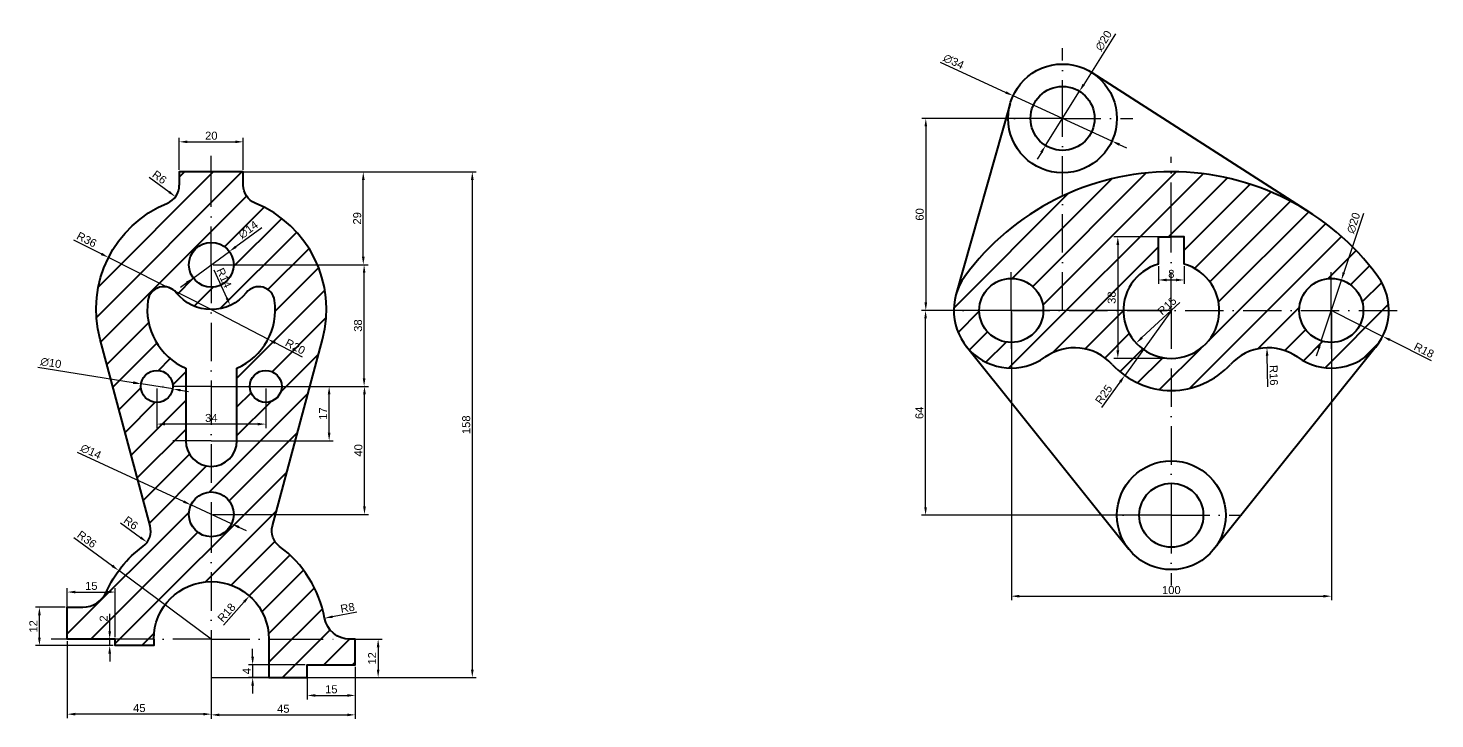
# Model space of a CAD drawing. Header units: millimetres. Extents: x 1243 to 2270, y 175 to 674.
# Drawn here: x 1242.9 to 1682.5, y 455.1 to 670.9 of the extents above; entities that cross this region are included whole.
import ezdxf

# ---------------------------------------------------------------- set-up
doc = ezdxf.new("R2010")
doc.units = ezdxf.units.MM
doc.linetypes.add('ACAD_ISO10W100', pattern=[18, 12, -3, 0, -3])
for name, color, linetype, lineweight in [('BASE', 7, 'Continuous', 40), ('CENTER', 50, 'ACAD_ISO10W100', 25), ('DIM', 70, 'Continuous', 20)]:
    doc.layers.add(name, color=color, linetype=linetype, lineweight=lineweight)
doc.styles.get("Standard").update_dxf_attribs({"font": 'arial.ttf'})
doc.dimstyles.new('ISO-25', dxfattribs={"dimtxt": 2.5, "dimasz": 2.5, "dimexe": 1.25, "dimexo": 0.625, "dimtad": 1, "dimtxsty": 'Standard', "dimcen": 2.5, "dimadec": 0, "dimazin": 0, "dimtfac": 1, "dimtmove": 0, "dimatfit": 3, "dimfxl": 1, "dimarcsym": 0})

# ---------------------------------------------------------------- blocks, each defined once
blk = doc.blocks.new('*D65')
at = {"layer": 'Defpoints', "color": 0, "transparency": 16777216}
for p in [(1600.16, 582.68), (1585.61, 562.35)]:
    blk.add_point(p, dxfattribs=at)
at = {"layer": 'DIM', "color": 0, "lineweight": -2, "transparency": 16777216}
for p, q in [((1600.16, 582.68), (1585.61, 562.35)), ((1578.49, 552.39), (1584.16, 560.31))]:
    blk.add_line(p, q, dxfattribs=at)
at = {"layer": 'DIM', "color": 0, "transparency": 16777216}
blk.add_solid([(1583.82, 560.56), (1584.5, 560.07), (1585.61, 562.35)], dxfattribs=at)
at = {"layer": 'DIM', "color": 0, "transparency": 16777216, "insert": (1579.05, 556.44), "char_height": 2.5, "attachment_point": 5, "rotation": 54.4295}
blk.add_mtext('R25', dxfattribs=at)
blk = doc.blocks.new('*D66')
at = {"layer": 'Defpoints', "color": 0, "transparency": 16777216}
for p in [(1600.16, 582.68), (1589.16, 572.48)]:
    blk.add_point(p, dxfattribs=at)
at = {"layer": 'DIM', "color": 0, "lineweight": -2, "transparency": 16777216}
blk.add_line((1602.81, 585.14), (1590.99, 574.18), dxfattribs=at)
at = {"layer": 'DIM', "color": 0, "transparency": 16777216}
blk.add_solid([(1590.71, 574.48), (1591.28, 573.87), (1589.16, 572.48)], dxfattribs=at)
at = {"layer": 'DIM', "color": 0, "transparency": 16777216, "insert": (1598.86, 584.08), "char_height": 2.5, "attachment_point": 5, "rotation": 42.8571}
blk.add_mtext('R15', dxfattribs=at)
blk = doc.blocks.new('*D67')
at = {"layer": 'Defpoints', "color": 0, "transparency": 16777216}
for p in [(1600.16, 605.68), (1583.44, 567.68), (1600.16, 567.68)]:
    blk.add_point(p, dxfattribs=at)
at = {"layer": 'DIM', "color": 0, "lineweight": -2, "transparency": 16777216}
for p, q in [((1599.53, 605.68), (1582.19, 605.68)), ((1583.44, 603.18), (1583.44, 570.18)), ((1599.53, 567.68), (1582.19, 567.68))]:
    blk.add_line(p, q, dxfattribs=at)
at = {"layer": 'DIM', "color": 0, "transparency": 16777216}
for points in [[(1583.02, 603.18), (1583.86, 603.18), (1583.44, 605.68)], [(1583.02, 570.18), (1583.86, 570.18), (1583.44, 567.68)]]:
    blk.add_solid(points, dxfattribs=at)
at = {"layer": 'DIM', "color": 0, "transparency": 16777216, "insert": (1581.54, 586.68), "char_height": 2.5, "attachment_point": 5, "rotation": 90}
blk.add_mtext('38', dxfattribs=at)
blk = doc.blocks.new('*D68')
at = {"layer": 'Defpoints', "color": 0, "transparency": 16777216}
for p in [(1596.16, 597.14), (1604.16, 597.14), (1604.16, 592.2)]:
    blk.add_point(p, dxfattribs=at)
at = {"layer": 'DIM', "color": 0, "lineweight": -2, "transparency": 16777216}
for p, q in [((1596.16, 596.51), (1596.16, 590.95)), ((1604.16, 596.51), (1604.16, 590.95)), ((1598.66, 592.2), (1601.66, 592.2))]:
    blk.add_line(p, q, dxfattribs=at)
at = {"layer": 'DIM', "color": 0, "transparency": 16777216}
for points in [[(1598.66, 592.62), (1598.66, 591.78), (1596.16, 592.2)], [(1601.66, 592.62), (1601.66, 591.78), (1604.16, 592.2)]]:
    blk.add_solid(points, dxfattribs=at)
at = {"layer": 'DIM', "color": 0, "transparency": 16777216, "insert": (1600.16, 594.1), "char_height": 2.5, "attachment_point": 5}
blk.add_mtext('8', dxfattribs=at)
blk = doc.blocks.new('*D69')
at = {"layer": 'Defpoints', "color": 0, "transparency": 16777216}
for p in [(1653.29, 592.18), (1647.02, 573.19)]:
    blk.add_point(p, dxfattribs=at)
at = {"layer": 'DIM', "color": 0, "lineweight": -2, "transparency": 16777216}
for p, q in [((1660.16, 612.99), (1654.08, 594.55)), ((1647.02, 573.19), (1653.29, 592.18)), ((1646.24, 570.81), (1645.45, 568.44))]:
    blk.add_line(p, q, dxfattribs=at)
at = {"layer": 'DIM', "color": 0, "transparency": 16777216}
for points in [[(1653.68, 594.68), (1654.47, 594.42), (1653.29, 592.18)], [(1645.84, 570.94), (1646.63, 570.68), (1647.02, 573.19)]]:
    blk.add_solid(points, dxfattribs=at)
at = {"layer": 'DIM', "color": 0, "transparency": 16777216, "insert": (1657.11, 610.02), "char_height": 2.5, "attachment_point": 5, "rotation": 71.7287}
blk.add_mtext('∅20', dxfattribs=at)
blk = doc.blocks.new('*D70')
at = {"layer": 'Defpoints', "color": 0, "transparency": 16777216}
for p in [(1650.16, 582.68), (1666.23, 574.58)]:
    blk.add_point(p, dxfattribs=at)
at = {"layer": 'DIM', "color": 0, "lineweight": -2, "transparency": 16777216}
for p, q in [((1650.16, 582.68), (1666.23, 574.58)), ((1681.49, 566.9), (1668.46, 573.46))]:
    blk.add_line(p, q, dxfattribs=at)
at = {"layer": 'DIM', "color": 0, "transparency": 16777216}
blk.add_solid([(1668.65, 573.83), (1668.28, 573.09), (1666.23, 574.58)], dxfattribs=at)
at = {"layer": 'DIM', "color": 0, "transparency": 16777216, "insert": (1679.12, 570.22), "char_height": 2.5, "attachment_point": 5, "rotation": 333.2604}
blk.add_mtext('R18', dxfattribs=at)
blk = doc.blocks.new('*D71')
at = {"layer": 'Defpoints', "color": 0, "transparency": 16777216}
for p in [(1630.04, 571), (1630.41, 555.01)]:
    blk.add_point(p, dxfattribs=at)
at = {"layer": 'DIM', "color": 0, "lineweight": -2, "transparency": 16777216}
blk.add_line((1630.32, 558.78), (1630.1, 568.5), dxfattribs=at)
at = {"layer": 'DIM', "color": 0, "transparency": 16777216}
blk.add_solid([(1630.52, 568.51), (1629.68, 568.49), (1630.04, 571)], dxfattribs=at)
at = {"layer": 'DIM', "color": 0, "transparency": 16777216, "insert": (1632.14, 562.44), "char_height": 2.5, "attachment_point": 5, "rotation": 271.3032}
blk.add_mtext('R16', dxfattribs=at)
blk = doc.blocks.new('*D72')
at = {"layer": 'Defpoints', "color": 0, "transparency": 16777216}
for p in [(1550.7, 649.77), (1581.61, 635.59)]:
    blk.add_point(p, dxfattribs=at)
at = {"layer": 'DIM', "color": 0, "lineweight": -2, "transparency": 16777216}
for p, q in [((1527.89, 660.23), (1548.43, 650.81)), ((1581.61, 635.59), (1550.7, 649.77)), ((1583.88, 634.55), (1586.15, 633.51))]:
    blk.add_line(p, q, dxfattribs=at)
at = {"layer": 'DIM', "color": 0, "transparency": 16777216}
for points in [[(1548.61, 651.19), (1548.26, 650.43), (1550.7, 649.77)], [(1584.06, 634.93), (1583.71, 634.17), (1581.61, 635.59)]]:
    blk.add_solid(points, dxfattribs=at)
at = {"layer": 'DIM', "color": 0, "transparency": 16777216, "insert": (1532.14, 660.45), "char_height": 2.5, "attachment_point": 5, "rotation": 335.361}
blk.add_mtext('∅34', dxfattribs=at)
blk = doc.blocks.new('*D73')
at = {"layer": 'Defpoints', "color": 0, "transparency": 16777216}
for p in [(1571.45, 651.16), (1560.86, 634.2)]:
    blk.add_point(p, dxfattribs=at)
at = {"layer": 'DIM', "color": 0, "lineweight": -2, "transparency": 16777216}
for p, q in [((1582.67, 669.13), (1572.78, 653.29)), ((1560.86, 634.2), (1571.45, 651.16)), ((1559.54, 632.08), (1558.21, 629.96))]:
    blk.add_line(p, q, dxfattribs=at)
at = {"layer": 'DIM', "color": 0, "transparency": 16777216}
for points in [[(1572.42, 653.51), (1573.13, 653.06), (1571.45, 651.16)], [(1559.18, 632.3), (1559.89, 631.86), (1560.86, 634.2)]]:
    blk.add_solid(points, dxfattribs=at)
at = {"layer": 'DIM', "color": 0, "transparency": 16777216, "insert": (1579, 666.98), "char_height": 2.5, "attachment_point": 5, "rotation": 58.0296}
blk.add_mtext('∅20', dxfattribs=at)
blk = doc.blocks.new('*D74')
at = {"layer": 'Defpoints', "color": 0, "transparency": 16777216}
for p in [(1566.16, 642.68), (1523.43, 582.68), (1599.24, 582.68)]:
    blk.add_point(p, dxfattribs=at)
at = {"layer": 'DIM', "color": 0, "lineweight": -2, "transparency": 16777216}
for p, q in [((1565.53, 642.68), (1522.18, 642.68)), ((1523.43, 640.18), (1523.43, 585.18)), ((1598.61, 582.68), (1522.18, 582.68))]:
    blk.add_line(p, q, dxfattribs=at)
at = {"layer": 'DIM', "color": 0, "transparency": 16777216}
for points in [[(1523.02, 640.18), (1523.85, 640.18), (1523.43, 642.68)], [(1523.02, 585.18), (1523.85, 585.18), (1523.43, 582.68)]]:
    blk.add_solid(points, dxfattribs=at)
at = {"layer": 'DIM', "color": 0, "transparency": 16777216, "insert": (1521.53, 612.68), "char_height": 2.5, "attachment_point": 5, "rotation": 90}
blk.add_mtext('60', dxfattribs=at)
blk = doc.blocks.new('*D75')
at = {"layer": 'Defpoints', "color": 0, "transparency": 16777216}
for p in [(1523.36, 582.68), (1600.16, 582.68), (1600.16, 518.68)]:
    blk.add_point(p, dxfattribs=at)
at = {"layer": 'DIM', "color": 0, "lineweight": -2, "transparency": 16777216}
for p, q in [((1599.53, 582.68), (1522.11, 582.68)), ((1523.36, 521.18), (1523.36, 580.18)), ((1599.53, 518.68), (1522.11, 518.68))]:
    blk.add_line(p, q, dxfattribs=at)
at = {"layer": 'DIM', "color": 0, "transparency": 16777216}
for points in [[(1522.95, 580.18), (1523.78, 580.18), (1523.36, 582.68)], [(1522.95, 521.18), (1523.78, 521.18), (1523.36, 518.68)]]:
    blk.add_solid(points, dxfattribs=at)
at = {"layer": 'DIM', "color": 0, "transparency": 16777216, "insert": (1521.46, 550.68), "char_height": 2.5, "attachment_point": 5, "rotation": 90}
blk.add_mtext('64', dxfattribs=at)
blk = doc.blocks.new('*D76')
at = {"layer": 'Defpoints', "color": 0, "transparency": 16777216}
for p in [(1550.16, 582.68), (1650.16, 582.68), (1650.16, 493.39)]:
    blk.add_point(p, dxfattribs=at)
at = {"layer": 'DIM', "color": 0, "lineweight": -2, "transparency": 16777216}
for p, q in [((1550.16, 582.06), (1550.16, 492.14)), ((1650.16, 582.06), (1650.16, 492.14)), ((1552.66, 493.39), (1647.66, 493.39))]:
    blk.add_line(p, q, dxfattribs=at)
at = {"layer": 'DIM', "color": 0, "transparency": 16777216}
for points in [[(1552.66, 493.81), (1552.66, 492.97), (1550.16, 493.39)], [(1647.66, 493.81), (1647.66, 492.97), (1650.16, 493.39)]]:
    blk.add_solid(points, dxfattribs=at)
at = {"layer": 'DIM', "color": 0, "transparency": 16777216, "insert": (1600.16, 495.29), "char_height": 2.5, "attachment_point": 5}
blk.add_mtext('100', dxfattribs=at)
blk = doc.blocks.new('*D95')
at = {"layer": 'Defpoints', "color": 0, "transparency": 16777216}
for p in [(1310.16, 635.37), (1290.16, 625.96), (1310.16, 625.96)]:
    blk.add_point(p, dxfattribs=at)
at = {"layer": 'DIM', "color": 0, "lineweight": -2, "transparency": 16777216}
for p, q in [((1290.16, 626.58), (1290.16, 636.62)), ((1292.66, 635.37), (1307.66, 635.37)), ((1310.16, 626.58), (1310.16, 636.62))]:
    blk.add_line(p, q, dxfattribs=at)
at = {"layer": 'DIM', "color": 0, "transparency": 16777216}
for points in [[(1292.66, 635.78), (1292.66, 634.95), (1290.16, 635.37)], [(1307.66, 635.78), (1307.66, 634.95), (1310.16, 635.37)]]:
    blk.add_solid(points, dxfattribs=at)
at = {"layer": 'DIM', "color": 0, "transparency": 16777216, "insert": (1300.16, 637.27), "char_height": 2.5, "attachment_point": 5}
blk.add_mtext('20', dxfattribs=at)
blk = doc.blocks.new('*D96')
at = {"layer": 'Defpoints', "color": 0, "transparency": 16777216}
for p in [(1300.16, 625.96), (1300.16, 467.96), (1381.72, 467.96)]:
    blk.add_point(p, dxfattribs=at)
at = {"layer": 'DIM', "color": 0, "lineweight": -2, "transparency": 16777216}
for p, q in [((1300.78, 625.96), (1382.97, 625.96)), ((1381.72, 623.46), (1381.72, 470.46)), ((1300.78, 467.96), (1382.97, 467.96))]:
    blk.add_line(p, q, dxfattribs=at)
at = {"layer": 'DIM', "color": 0, "transparency": 16777216}
for points in [[(1381.3, 623.46), (1382.14, 623.46), (1381.72, 625.96)], [(1381.3, 470.46), (1382.14, 470.46), (1381.72, 467.96)]]:
    blk.add_solid(points, dxfattribs=at)
at = {"layer": 'DIM', "color": 0, "transparency": 16777216, "insert": (1379.82, 546.96), "char_height": 2.5, "attachment_point": 5, "rotation": 90}
blk.add_mtext('158', dxfattribs=at)
blk = doc.blocks.new('*D97')
at = {"layer": 'Defpoints', "color": 0, "transparency": 16777216}
for p in [(1317.16, 558.96), (1348.02, 558.96), (1300.16, 518.96)]:
    blk.add_point(p, dxfattribs=at)
at = {"layer": 'DIM', "color": 0, "lineweight": -2, "transparency": 16777216}
for p, q in [((1317.78, 558.96), (1349.27, 558.96)), ((1348.02, 521.46), (1348.02, 556.46)), ((1300.78, 518.96), (1349.27, 518.96))]:
    blk.add_line(p, q, dxfattribs=at)
at = {"layer": 'DIM', "color": 0, "transparency": 16777216}
for points in [[(1347.6, 556.46), (1348.44, 556.46), (1348.02, 558.96)], [(1347.6, 521.46), (1348.44, 521.46), (1348.02, 518.96)]]:
    blk.add_solid(points, dxfattribs=at)
at = {"layer": 'DIM', "color": 0, "transparency": 16777216, "insert": (1346.12, 538.96), "char_height": 2.5, "attachment_point": 5, "rotation": 90}
blk.add_mtext('40', dxfattribs=at)
blk = doc.blocks.new('*D98')
at = {"layer": 'Defpoints', "color": 0, "transparency": 16777216}
for p in [(1283.16, 558.96), (1317.16, 558.96), (1283.16, 547.17)]:
    blk.add_point(p, dxfattribs=at)
at = {"layer": 'DIM', "color": 0, "lineweight": -2, "transparency": 16777216}
for p, q in [((1283.16, 558.33), (1283.16, 545.92)), ((1317.16, 558.33), (1317.16, 545.92)), ((1314.66, 547.17), (1285.66, 547.17))]:
    blk.add_line(p, q, dxfattribs=at)
at = {"layer": 'DIM', "color": 0, "transparency": 16777216}
for points in [[(1285.66, 547.58), (1285.66, 546.75), (1283.16, 547.17)], [(1314.66, 547.58), (1314.66, 546.75), (1317.16, 547.17)]]:
    blk.add_solid(points, dxfattribs=at)
at = {"layer": 'DIM', "color": 0, "transparency": 16777216, "insert": (1300.16, 549.07), "char_height": 2.5, "attachment_point": 5}
blk.add_mtext('34', dxfattribs=at)
blk = doc.blocks.new('*D99')
at = {"layer": 'Defpoints', "color": 0, "transparency": 16777216}
for p in [(1278.22, 559.75), (1288.09, 558.17)]:
    blk.add_point(p, dxfattribs=at)
at = {"layer": 'DIM', "color": 0, "lineweight": -2, "transparency": 16777216}
for p, q in [((1245.98, 564.93), (1275.75, 560.15)), ((1288.09, 558.17), (1278.22, 559.75)), ((1290.56, 557.77), (1293.03, 557.37))]:
    blk.add_line(p, q, dxfattribs=at)
at = {"layer": 'DIM', "color": 0, "transparency": 16777216}
for points in [[(1275.82, 560.56), (1275.69, 559.74), (1278.22, 559.75)], [(1290.63, 558.18), (1290.5, 557.36), (1288.09, 558.17)]]:
    blk.add_solid(points, dxfattribs=at)
at = {"layer": 'DIM', "color": 0, "transparency": 16777216, "insert": (1250.01, 566.28), "char_height": 2.5, "attachment_point": 5, "rotation": 350.8791}
blk.add_mtext('∅10', dxfattribs=at)
blk = doc.blocks.new('*D100')
at = {"layer": 'Defpoints', "color": 0, "transparency": 16777216}
for p in [(1293.81, 521.9), (1306.51, 516.02)]:
    blk.add_point(p, dxfattribs=at)
at = {"layer": 'DIM', "color": 0, "lineweight": -2, "transparency": 16777216}
for p, q in [((1258.27, 538.37), (1291.54, 522.95)), ((1306.51, 516.02), (1293.81, 521.9)), ((1308.78, 514.97), (1311.04, 513.91))]:
    blk.add_line(p, q, dxfattribs=at)
at = {"layer": 'DIM', "color": 0, "transparency": 16777216}
for points in [[(1291.71, 523.33), (1291.36, 522.58), (1293.81, 521.9)], [(1308.95, 515.34), (1308.6, 514.59), (1306.51, 516.02)]]:
    blk.add_solid(points, dxfattribs=at)
at = {"layer": 'DIM', "color": 0, "transparency": 16777216, "insert": (1262.52, 538.58), "char_height": 2.5, "attachment_point": 5, "rotation": 335.1353}
blk.add_mtext('∅14', dxfattribs=at)
blk = doc.blocks.new('*D101')
at = {"layer": 'Defpoints', "color": 0, "transparency": 16777216}
for p in [(1275.24, 513.77), (1280.1, 510.25)]:
    blk.add_point(p, dxfattribs=at)
at = {"layer": 'DIM', "color": 0, "lineweight": -2, "transparency": 16777216}
blk.add_line((1271.77, 516.28), (1278.07, 511.72), dxfattribs=at)
at = {"layer": 'DIM', "color": 0, "transparency": 16777216}
blk.add_solid([(1278.32, 512.05), (1277.83, 511.38), (1280.1, 510.25)], dxfattribs=at)
at = {"layer": 'DIM', "color": 0, "transparency": 16777216, "insert": (1275.03, 516.27), "char_height": 2.5, "attachment_point": 5, "rotation": 324.0643}
blk.add_mtext('R6', dxfattribs=at)
blk = doc.blocks.new('*D102')
at = {"layer": 'Defpoints', "color": 0, "transparency": 16777216}
for p in [(1300.16, 596.96), (1306.07, 584.27)]:
    blk.add_point(p, dxfattribs=at)
at = {"layer": 'DIM', "color": 0, "lineweight": -2, "transparency": 16777216}
blk.add_line((1300.91, 595.34), (1305.01, 586.54), dxfattribs=at)
at = {"layer": 'DIM', "color": 0, "transparency": 16777216}
blk.add_solid([(1305.39, 586.71), (1304.64, 586.36), (1306.07, 584.27)], dxfattribs=at)
at = {"layer": 'DIM', "color": 0, "transparency": 16777216, "insert": (1304.14, 592.87), "char_height": 2.5, "attachment_point": 5, "rotation": 294.9886}
blk.add_mtext('R14', dxfattribs=at)
blk = doc.blocks.new('*D104')
at = {"layer": 'Defpoints', "color": 0, "transparency": 16777216}
for p in [(1268.04, 599.22), (1300.16, 582.96)]:
    blk.add_point(p, dxfattribs=at)
at = {"layer": 'DIM', "color": 0, "lineweight": -2, "transparency": 16777216}
for p, q in [((1257.13, 604.74), (1265.81, 600.35)), ((1300.16, 582.96), (1268.04, 599.22))]:
    blk.add_line(p, q, dxfattribs=at)
at = {"layer": 'DIM', "color": 0, "transparency": 16777216}
blk.add_solid([(1266, 600.72), (1265.62, 599.98), (1268.04, 599.22)], dxfattribs=at)
at = {"layer": 'DIM', "color": 0, "transparency": 16777216, "insert": (1261.22, 604.81), "char_height": 2.5, "attachment_point": 5, "rotation": 333.1484}
blk.add_mtext('R36', dxfattribs=at)
blk = doc.blocks.new('*D105')
at = {"layer": 'Defpoints', "color": 0, "transparency": 16777216}
for p in [(1300.16, 582.96), (1317.88, 573.69)]:
    blk.add_point(p, dxfattribs=at)
at = {"layer": 'DIM', "color": 0, "lineweight": -2, "transparency": 16777216}
for p, q in [((1300.16, 582.96), (1317.88, 573.69)), ((1328.7, 568.03), (1320.09, 572.53))]:
    blk.add_line(p, q, dxfattribs=at)
at = {"layer": 'DIM', "color": 0, "transparency": 16777216}
blk.add_solid([(1320.29, 572.9), (1319.9, 572.16), (1317.88, 573.69)], dxfattribs=at)
at = {"layer": 'DIM', "color": 0, "transparency": 16777216, "insert": (1326.39, 571.38), "char_height": 2.5, "attachment_point": 5, "rotation": 332.3831}
blk.add_mtext('R20', dxfattribs=at)
blk = doc.blocks.new('*D106')
at = {"layer": 'Defpoints', "color": 0, "transparency": 16777216}
for p in [(1305.8, 601.11), (1294.52, 592.81)]:
    blk.add_point(p, dxfattribs=at)
at = {"layer": 'DIM', "color": 0, "lineweight": -2, "transparency": 16777216}
for p, q in [((1315.9, 608.53), (1307.81, 602.59)), ((1294.52, 592.81), (1305.8, 601.11)), ((1292.5, 591.33), (1290.49, 589.85))]:
    blk.add_line(p, q, dxfattribs=at)
at = {"layer": 'DIM', "color": 0, "transparency": 16777216}
for points in [[(1307.56, 602.92), (1308.06, 602.25), (1305.8, 601.11)], [(1292.26, 591.67), (1292.75, 591), (1294.52, 592.81)]]:
    blk.add_solid(points, dxfattribs=at)
at = {"layer": 'DIM', "color": 0, "transparency": 16777216, "insert": (1311.7, 607.89), "char_height": 2.5, "attachment_point": 5, "rotation": 36.3187}
blk.add_mtext('∅14', dxfattribs=at)
blk = doc.blocks.new('*D107')
at = {"layer": 'Defpoints', "color": 0, "transparency": 16777216}
for p in [(1284.16, 621.79), (1288.97, 618.22)]:
    blk.add_point(p, dxfattribs=at)
at = {"layer": 'DIM', "color": 0, "lineweight": -2, "transparency": 16777216}
blk.add_line((1280.72, 624.34), (1286.97, 619.71), dxfattribs=at)
at = {"layer": 'DIM', "color": 0, "transparency": 16777216}
blk.add_solid([(1287.22, 620.04), (1286.72, 619.37), (1288.97, 618.22)], dxfattribs=at)
at = {"layer": 'DIM', "color": 0, "transparency": 16777216, "insert": (1283.97, 624.3), "char_height": 2.5, "attachment_point": 5, "rotation": 323.4049}
blk.add_mtext('R6', dxfattribs=at)
blk = doc.blocks.new('*D108')
at = {"layer": 'Defpoints', "color": 0, "transparency": 16777216}
for p in [(1343.42, 487.96), (1335.56, 486.51)]:
    blk.add_point(p, dxfattribs=at)
at = {"layer": 'DIM', "color": 0, "lineweight": -2, "transparency": 16777216}
blk.add_line((1345.67, 488.38), (1338.02, 486.96), dxfattribs=at)
at = {"layer": 'DIM', "color": 0, "transparency": 16777216}
blk.add_solid([(1337.94, 487.37), (1338.09, 486.55), (1335.56, 486.51)], dxfattribs=at)
at = {"layer": 'DIM', "color": 0, "transparency": 16777216, "insert": (1342.73, 489.76), "char_height": 2.5, "attachment_point": 5, "rotation": 10.4757}
blk.add_mtext('R8', dxfattribs=at)
blk = doc.blocks.new('*D109')
at = {"layer": 'Defpoints', "color": 0, "transparency": 16777216}
for p in [(1317.16, 558.96), (1336.98, 558.96), (1300.16, 541.96)]:
    blk.add_point(p, dxfattribs=at)
at = {"layer": 'DIM', "color": 0, "lineweight": -2, "transparency": 16777216}
for p, q in [((1317.78, 558.96), (1338.23, 558.96)), ((1336.98, 544.46), (1336.98, 556.46)), ((1300.78, 541.96), (1338.23, 541.96))]:
    blk.add_line(p, q, dxfattribs=at)
at = {"layer": 'DIM', "color": 0, "transparency": 16777216}
for points in [[(1336.56, 556.46), (1337.39, 556.46), (1336.98, 558.96)], [(1336.56, 544.46), (1337.39, 544.46), (1336.98, 541.96)]]:
    blk.add_solid(points, dxfattribs=at)
at = {"layer": 'DIM', "color": 0, "transparency": 16777216, "insert": (1335.09, 550.46), "char_height": 2.5, "attachment_point": 5, "rotation": 90}
blk.add_mtext('17', dxfattribs=at)
blk = doc.blocks.new('*D110')
at = {"layer": 'Defpoints', "color": 0, "transparency": 16777216}
for p in [(1300.16, 596.96), (1347.91, 596.96), (1300.16, 558.96)]:
    blk.add_point(p, dxfattribs=at)
at = {"layer": 'DIM', "color": 0, "lineweight": -2, "transparency": 16777216}
for p, q in [((1300.78, 596.96), (1349.16, 596.96)), ((1347.91, 561.46), (1347.91, 594.46)), ((1300.78, 558.96), (1349.16, 558.96))]:
    blk.add_line(p, q, dxfattribs=at)
at = {"layer": 'DIM', "color": 0, "transparency": 16777216}
for points in [[(1347.5, 594.46), (1348.33, 594.46), (1347.91, 596.96)], [(1347.5, 561.46), (1348.33, 561.46), (1347.91, 558.96)]]:
    blk.add_solid(points, dxfattribs=at)
at = {"layer": 'DIM', "color": 0, "transparency": 16777216, "insert": (1346.01, 577.96), "char_height": 2.5, "attachment_point": 5, "rotation": 90}
blk.add_mtext('38', dxfattribs=at)
blk = doc.blocks.new('*D111')
at = {"layer": 'Defpoints', "color": 0, "transparency": 16777216}
for p in [(1300.16, 625.96), (1347.65, 625.96), (1300.16, 596.96)]:
    blk.add_point(p, dxfattribs=at)
at = {"layer": 'DIM', "color": 0, "lineweight": -2, "transparency": 16777216}
for p, q in [((1300.78, 625.96), (1348.9, 625.96)), ((1347.65, 599.46), (1347.65, 623.46)), ((1300.78, 596.96), (1348.9, 596.96))]:
    blk.add_line(p, q, dxfattribs=at)
at = {"layer": 'DIM', "color": 0, "transparency": 16777216}
for points in [[(1347.24, 623.46), (1348.07, 623.46), (1347.65, 625.96)], [(1347.24, 599.46), (1348.07, 599.46), (1347.65, 596.96)]]:
    blk.add_solid(points, dxfattribs=at)
at = {"layer": 'DIM', "color": 0, "transparency": 16777216, "insert": (1345.75, 611.46), "char_height": 2.5, "attachment_point": 5, "rotation": 90}
blk.add_mtext('29', dxfattribs=at)
blk = doc.blocks.new('*D112')
at = {"layer": 'Defpoints', "color": 0, "transparency": 16777216}
for p in [(1312.05, 493.47), (1300.16, 479.96)]:
    blk.add_point(p, dxfattribs=at)
at = {"layer": 'DIM', "color": 0, "lineweight": -2, "transparency": 16777216}
blk.add_line((1303.97, 484.29), (1310.4, 491.59), dxfattribs=at)
at = {"layer": 'DIM', "color": 0, "transparency": 16777216}
blk.add_solid([(1310.09, 491.87), (1310.71, 491.32), (1312.05, 493.47)], dxfattribs=at)
at = {"layer": 'DIM', "color": 0, "transparency": 16777216, "insert": (1304.93, 488.26), "char_height": 2.5, "attachment_point": 5, "rotation": 48.6335}
blk.add_mtext('R18', dxfattribs=at)
blk = doc.blocks.new('*D113')
at = {"layer": 'Defpoints', "color": 0, "transparency": 16777216}
for p in [(1271.24, 501.4), (1300.16, 479.96)]:
    blk.add_point(p, dxfattribs=at)
at = {"layer": 'DIM', "color": 0, "lineweight": -2, "transparency": 16777216}
for p, q in [((1257.24, 511.77), (1269.23, 502.89)), ((1300.16, 479.96), (1271.24, 501.4))]:
    blk.add_line(p, q, dxfattribs=at)
at = {"layer": 'DIM', "color": 0, "transparency": 16777216}
blk.add_solid([(1269.47, 503.22), (1268.98, 502.55), (1271.24, 501.4)], dxfattribs=at)
at = {"layer": 'DIM', "color": 0, "transparency": 16777216, "insert": (1261.27, 511.15), "char_height": 2.5, "attachment_point": 5, "rotation": 323.4538}
blk.add_mtext('R36', dxfattribs=at)
blk = doc.blocks.new('*D114')
at = {"layer": 'Defpoints', "color": 0, "transparency": 16777216}
for p in [(1300.16, 467.96), (1345.16, 467.96), (1345.16, 456.31)]:
    blk.add_point(p, dxfattribs=at)
at = {"layer": 'DIM', "color": 0, "lineweight": -2, "transparency": 16777216}
for p, q in [((1300.16, 467.33), (1300.16, 455.06)), ((1345.16, 467.33), (1345.16, 455.06)), ((1302.66, 456.31), (1342.66, 456.31))]:
    blk.add_line(p, q, dxfattribs=at)
at = {"layer": 'DIM', "color": 0, "transparency": 16777216}
for points in [[(1302.66, 456.72), (1302.66, 455.89), (1300.16, 456.31)], [(1342.66, 456.72), (1342.66, 455.89), (1345.16, 456.31)]]:
    blk.add_solid(points, dxfattribs=at)
at = {"layer": 'DIM', "color": 0, "transparency": 16777216, "insert": (1322.66, 458.2), "char_height": 2.5, "attachment_point": 5}
blk.add_mtext('45', dxfattribs=at)
blk = doc.blocks.new('*D115')
at = {"layer": 'Defpoints', "color": 0, "transparency": 16777216}
for p in [(1255.16, 479.96), (1300.16, 479.96), (1255.16, 456.53)]:
    blk.add_point(p, dxfattribs=at)
at = {"layer": 'DIM', "color": 0, "lineweight": -2, "transparency": 16777216}
for p, q in [((1255.16, 479.33), (1255.16, 455.28)), ((1300.16, 479.33), (1300.16, 455.28)), ((1297.66, 456.53), (1257.66, 456.53))]:
    blk.add_line(p, q, dxfattribs=at)
at = {"layer": 'DIM', "color": 0, "transparency": 16777216}
for points in [[(1257.66, 456.95), (1257.66, 456.12), (1255.16, 456.53)], [(1297.66, 456.95), (1297.66, 456.12), (1300.16, 456.53)]]:
    blk.add_solid(points, dxfattribs=at)
at = {"layer": 'DIM', "color": 0, "transparency": 16777216, "insert": (1277.66, 458.43), "char_height": 2.5, "attachment_point": 5}
blk.add_mtext('45', dxfattribs=at)
blk = doc.blocks.new('*D116')
at = {"layer": 'Defpoints', "color": 0, "transparency": 16777216}
for p in [(1330.16, 471.96), (1345.16, 471.96), (1345.16, 462.38)]:
    blk.add_point(p, dxfattribs=at)
at = {"layer": 'DIM', "color": 0, "lineweight": -2, "transparency": 16777216}
for p, q in [((1330.16, 471.33), (1330.16, 461.13)), ((1345.16, 471.33), (1345.16, 461.13)), ((1332.66, 462.38), (1342.66, 462.38))]:
    blk.add_line(p, q, dxfattribs=at)
at = {"layer": 'DIM', "color": 0, "transparency": 16777216}
for points in [[(1332.66, 462.8), (1332.66, 461.96), (1330.16, 462.38)], [(1342.66, 462.8), (1342.66, 461.96), (1345.16, 462.38)]]:
    blk.add_solid(points, dxfattribs=at)
at = {"layer": 'DIM', "color": 0, "transparency": 16777216, "insert": (1337.66, 464.28), "char_height": 2.5, "attachment_point": 5}
blk.add_mtext('15', dxfattribs=at)
blk = doc.blocks.new('*D117')
at = {"layer": 'Defpoints', "color": 0, "transparency": 16777216}
for p in [(1270.16, 494.69), (1255.16, 479.96), (1270.16, 479.96)]:
    blk.add_point(p, dxfattribs=at)
at = {"layer": 'DIM', "color": 0, "lineweight": -2, "transparency": 16777216}
for p, q in [((1255.16, 480.58), (1255.16, 495.94)), ((1257.66, 494.69), (1267.66, 494.69)), ((1270.16, 480.58), (1270.16, 495.94))]:
    blk.add_line(p, q, dxfattribs=at)
at = {"layer": 'DIM', "color": 0, "transparency": 16777216}
for points in [[(1257.66, 495.1), (1257.66, 494.27), (1255.16, 494.69)], [(1267.66, 495.1), (1267.66, 494.27), (1270.16, 494.69)]]:
    blk.add_solid(points, dxfattribs=at)
at = {"layer": 'DIM', "color": 0, "transparency": 16777216, "insert": (1262.66, 496.59), "char_height": 2.5, "attachment_point": 5}
blk.add_mtext('15', dxfattribs=at)
blk = doc.blocks.new('*D118')
at = {"layer": 'Defpoints', "color": 0, "transparency": 16777216}
for p in [(1330.16, 471.96), (1313.08, 467.96), (1330.16, 467.96)]:
    blk.add_point(p, dxfattribs=at)
at = {"layer": 'DIM', "color": 0, "lineweight": -2, "transparency": 16777216}
for p, q in [((1313.08, 474.46), (1313.08, 476.96)), ((1329.53, 471.96), (1311.83, 471.96)), ((1313.08, 471.96), (1313.08, 467.96)), ((1329.53, 467.96), (1311.83, 467.96)), ((1313.08, 465.46), (1313.08, 462.96))]:
    blk.add_line(p, q, dxfattribs=at)
at = {"layer": 'DIM', "color": 0, "transparency": 16777216}
for points in [[(1312.66, 474.46), (1313.5, 474.46), (1313.08, 471.96)], [(1312.66, 465.46), (1313.5, 465.46), (1313.08, 467.96)]]:
    blk.add_solid(points, dxfattribs=at)
at = {"layer": 'DIM', "color": 0, "transparency": 16777216, "insert": (1311.21, 469.96), "char_height": 2.5, "attachment_point": 5, "rotation": 90}
blk.add_mtext('4', dxfattribs=at)
blk = doc.blocks.new('*D119')
at = {"layer": 'Defpoints', "color": 0, "transparency": 16777216}
for p in [(1268.41, 479.96), (1270.16, 479.96), (1270.16, 477.96)]:
    blk.add_point(p, dxfattribs=at)
at = {"layer": 'DIM', "color": 0, "lineweight": -2, "transparency": 16777216}
for p, q in [((1268.41, 482.46), (1268.41, 487.87)), ((1269.53, 479.96), (1267.16, 479.96)), ((1268.41, 477.96), (1268.41, 479.96)), ((1269.53, 477.96), (1267.16, 477.96)), ((1268.41, 475.46), (1268.41, 472.96))]:
    blk.add_line(p, q, dxfattribs=at)
at = {"layer": 'DIM', "color": 0, "transparency": 16777216}
for points in [[(1267.99, 482.46), (1268.83, 482.46), (1268.41, 479.96)], [(1267.99, 475.46), (1268.83, 475.46), (1268.41, 477.96)]]:
    blk.add_solid(points, dxfattribs=at)
at = {"layer": 'DIM', "color": 0, "transparency": 16777216, "insert": (1266.53, 486.41), "char_height": 2.5, "attachment_point": 5, "rotation": 90}
blk.add_mtext('2', dxfattribs=at)
blk = doc.blocks.new('*D120')
at = {"layer": 'Defpoints', "color": 0, "transparency": 16777216}
for p in [(1345.16, 479.96), (1345.16, 467.96), (1352.29, 467.96)]:
    blk.add_point(p, dxfattribs=at)
at = {"layer": 'DIM', "color": 0, "lineweight": -2, "transparency": 16777216}
for p, q in [((1345.78, 479.96), (1353.54, 479.96)), ((1352.29, 477.46), (1352.29, 470.46)), ((1345.78, 467.96), (1353.54, 467.96))]:
    blk.add_line(p, q, dxfattribs=at)
at = {"layer": 'DIM', "color": 0, "transparency": 16777216}
for points in [[(1351.88, 477.46), (1352.71, 477.46), (1352.29, 479.96)], [(1351.88, 470.46), (1352.71, 470.46), (1352.29, 467.96)]]:
    blk.add_solid(points, dxfattribs=at)
at = {"layer": 'DIM', "color": 0, "transparency": 16777216, "insert": (1350.41, 473.96), "char_height": 2.5, "attachment_point": 5, "rotation": 90}
blk.add_mtext('12', dxfattribs=at)
blk = doc.blocks.new('*D121')
at = {"layer": 'Defpoints', "color": 0, "transparency": 16777216}
for p in [(1246.44, 489.96), (1255.16, 489.96), (1270.16, 477.96)]:
    blk.add_point(p, dxfattribs=at)
at = {"layer": 'DIM', "color": 0, "lineweight": -2, "transparency": 16777216}
for p, q in [((1254.53, 489.96), (1245.19, 489.96)), ((1246.44, 480.46), (1246.44, 487.46)), ((1269.53, 477.96), (1245.19, 477.96))]:
    blk.add_line(p, q, dxfattribs=at)
at = {"layer": 'DIM', "color": 0, "transparency": 16777216}
for points in [[(1246.02, 487.46), (1246.85, 487.46), (1246.44, 489.96)], [(1246.02, 480.46), (1246.85, 480.46), (1246.44, 477.96)]]:
    blk.add_solid(points, dxfattribs=at)
at = {"layer": 'DIM', "color": 0, "transparency": 16777216, "insert": (1244.56, 483.96), "char_height": 2.5, "attachment_point": 5, "rotation": 90}
blk.add_mtext('12', dxfattribs=at)

msp = doc.modelspace()

# ---------------------------------------------------------------- hatches: boundary and pattern name
at = {"layer": 'BASE'}
h = msp.add_hatch(dxfattribs=at)
h.set_pattern_fill('ANSI31', color=256, scale=2)
h.set_pattern_definition([(45, (803.846, -858.776), (-4.490128, 4.490128), [])])
h.paths.add_polyline_path([(1334.927, 573.63, 0.3770146), (1313.871, 616.245, -0.3038581), (1310.157, 621.793), (1310.157, 625.96), (1300.157, 625.96), (1290.157, 625.96), (1290.157, 621.793, -0.3038581), (1286.443, 616.245, 0.3770146), (1265.387, 573.63), (1281.033, 515.324, -0.3087379), (1278.798, 508.939, 0.1292591), (1267.307, 494.687, -0.2955124), (1260.007, 489.96), (1255.157, 489.96), (1255.157, 479.96), (1270.157, 479.96), (1270.157, 477.96), (1282.157, 477.96), (1282.157, 479.96, -1), (1318.157, 479.96), (1318.157, 467.96), (1330.157, 467.96), (1330.157, 471.96), (1345.157, 471.96), (1345.157, 479.96), (1343.423, 479.96, -0.3616215), (1335.557, 486.505, 0.1904559), (1321.516, 508.939, -0.3087379), (1319.281, 515.324)])
h.paths.add_polyline_path([(1312.157, 558.96, -1), (1322.157, 558.96, -1)], flags=16)
h.paths.add_polyline_path([(1308.157, 541.96, -1), (1292.157, 541.96), (1292.157, 564.63, -0.3376792), (1280.362, 585.817, -0.656712), (1289.218, 588.223, 0.4811252), (1311.096, 588.223, -0.656712), (1319.952, 585.817, -0.3376792), (1308.157, 564.63)], flags=16)
h.paths.add_polyline_path([(1307.157, 518.96, -1), (1293.157, 518.96, -1)], flags=16)
h.paths.add_polyline_path([(1278.157, 558.96, -1), (1288.157, 558.96, -1)], flags=16)
h.paths.add_polyline_path([(1293.157, 596.96, -1), (1307.157, 596.96, -1)], flags=16)
h = msp.add_hatch(dxfattribs=at)
h.set_pattern_fill('ANSI31', color=256, scale=2)
h.set_pattern_definition([(45, (322.793, 343.9225), (-4.490128, 4.490128), [])])
h.paths.add_polyline_path([(1581.712, 565.806, 0.4404768), (1618.602, 565.806, -0.3791525), (1639.701, 568.03, 0.8522859), (1664.673, 593.325, 0.5067879), (1535.641, 593.325, 0.8522859), (1560.613, 568.03, -0.3791525)])
h.paths.add_polyline_path([(1596.157, 597.138), (1596.157, 597.681), (1596.157, 605.681), (1600.157, 605.681), (1604.157, 605.681), (1604.157, 597.681), (1604.157, 597.138, -7.3642081)], flags=16)
h.paths.add_polyline_path([(1560.157, 582.681, -1), (1540.157, 582.681, -1)], flags=16)
h.paths.add_polyline_path([(1660.157, 582.681, -1), (1640.157, 582.681, -1)], flags=16)

# ---------------------------------------------------------------- linework, layer by layer
for p, q in [((1575.336, 656.99), (1643.353, 613.356)), ((1549.803, 647.326), (1532.841, 587.599)), ((1536.11, 571.426), (1586.89, 508.051)), ((1664.204, 571.426), (1613.423, 508.051))]:
    msp.add_line(p, q, dxfattribs=at)
for points in [[(1282.157, 479.96, -1), (1318.157, 479.96), (1318.157, 467.96), (1330.157, 467.96), (1330.157, 471.96), (1345.157, 471.96), (1345.157, 479.96), (1343.423, 479.96, -0.3616215), (1335.557, 486.505, 0.1904559), (1321.516, 508.939, -0.3087379), (1319.281, 515.324), (1334.927, 573.63, 0.3770146), (1313.871, 616.245, -0.3038581), (1310.157, 621.793), (1310.157, 625.96), (1300.157, 625.96), (1290.157, 625.96), (1290.157, 621.793)], [(1282.157, 479.96), (1282.157, 477.96), (1270.157, 477.96), (1270.157, 479.96), (1255.157, 479.96), (1255.157, 489.96), (1260.007, 489.96, 0.2955124), (1267.307, 494.687, -0.1292591), (1278.798, 508.939, 0.3087379), (1281.033, 515.324), (1265.387, 573.63, -0.3770146), (1286.443, 616.245, 0.3038581), (1290.157, 621.793)]]:
    msp.add_lwpolyline(points, format="xyb", dxfattribs=at)
for points in [[(1596.157, 597.138), (1596.157, 597.681), (1596.157, 605.681), (1600.157, 605.681)], [(1604.157, 597.138), (1604.157, 597.681), (1604.157, 605.681), (1600.157, 605.681)]]:
    msp.add_lwpolyline(points, dxfattribs=at)
msp.add_lwpolyline([(1292.157, 564.63), (1292.157, 541.96, 1), (1308.157, 541.96), (1308.157, 564.63, 0.3376792), (1319.952, 585.817, 0.656712), (1311.096, 588.223, -0.4811252), (1289.218, 588.223, 0.656712), (1280.362, 585.817, 0.3376792)], format="xyb", close=True, dxfattribs=at)
for centre, radius in [((1566.157, 642.681), 17), ((1566.157, 642.681), 10), ((1300.157, 596.96), 7), ((1550.157, 582.681), 10), ((1650.157, 582.681), 10), ((1283.157, 558.96), 5), ((1317.157, 558.96), 5), ((1600.157, 518.681), 17), ((1600.157, 518.681), 10), ((1300.157, 518.96), 7)]:
    msp.add_circle(centre, radius, dxfattribs=at)
for centre, radius, start, end in [((1600.157, 546.021), 80, 36.24932, 143.75068), ((1600.157, 582.681), 15, 105.46601, 74.53399), ((1550.157, 582.681), 18, 143.75068, 305.51263), ((1650.157, 582.681), 18, 234.48737, 36.24932), ((1569.907, 555.006), 16, 42.45524, 125.51263), ((1630.407, 555.006), 16, 54.48737, 137.54476), ((1600.157, 582.681), 25, 222.45524, 317.54476)]:
    msp.add_arc(centre, radius, start, end, dxfattribs=at)
at = {"layer": 'CENTER'}
for p, q in [((1566.157, 642.681), (1566.157, 664.681)), ((1566.157, 642.681), (1544.157, 642.681)), ((1566.157, 582.681), (1566.157, 642.681)), ((1566.157, 642.681), (1588.157, 642.681)), ((1300.157, 625.96), (1300.157, 630.96)), ((1600.157, 610.681), (1600.157, 630.681)), ((1300.157, 596.96), (1300.157, 625.96)), ((1600.157, 582.681), (1600.157, 610.681)), ((1300.157, 596.96), (1300.157, 558.96)), ((1550.157, 582.681), (1550.157, 597.681)), ((1650.157, 582.681), (1650.157, 597.681)), ((1550.157, 582.681), (1527.157, 582.681)), ((1600.157, 582.681), (1550.157, 582.681)), ((1550.157, 582.681), (1673.157, 582.681)), ((1550.157, 582.681), (1550.157, 567.681)), ((1600.157, 582.681), (1600.157, 518.681)), ((1650.157, 582.681), (1650.157, 567.681)), ((1300.157, 558.96), (1283.157, 558.96)), ((1300.157, 558.96), (1300.157, 518.96)), ((1300.157, 558.96), (1317.157, 558.96)), ((1300.157, 541.96), (1287.157, 541.96)), ((1300.157, 541.96), (1313.157, 541.96)), ((1300.157, 518.96), (1300.157, 483.96)), ((1300.157, 518.96), (1300.157, 467.96)), ((1600.157, 518.681), (1578.157, 518.681)), ((1600.157, 518.681), (1600.157, 496.681)), ((1600.157, 518.681), (1622.157, 518.681)), ((1255.157, 479.96), (1250.157, 479.96)), ((1300.157, 479.96), (1255.157, 479.96)), ((1300.157, 479.96), (1323.157, 479.96)), ((1323.157, 479.96), (1341.157, 479.96)), ((1345.157, 479.96), (1350.157, 479.96)), ((1300.157, 467.96), (1345.157, 467.96))]:
    msp.add_line(p, q, dxfattribs=at)

# ---------------------------------------------------------------- dimensions: what is measured, and where the dimension line sits
at = {"layer": 'DIM'}
for p1, p2, picture, middle in [((1560.862, 634.198), (1571.452, 651.165), '*D73', (1580.668, 665.931)), ((1581.609, 635.594), (1550.705, 649.769), '*D72', (1531.321, 658.659)), ((1647.022, 573.185), (1653.292, 592.177), '*D69', (1658.98, 609.404)), ((1288.094, 558.167), (1278.22, 559.753), '*D99', (1249.7, 564.331)), ((1306.508, 516.017), (1293.806, 521.903), '*D100', (1261.691, 536.787))]:
    dim = msp.add_diameter_dim_2p(p1=p1, p2=p2, dimstyle='ISO-25', dxfattribs=at)
    dim.commit()
    dim.dimension.update_dxf_attribs({"geometry": picture, "text_midpoint": middle, "dimtype": 163})
for base, p1, p2, picture, middle in [((1523.434, 582.681), (1566.157, 642.681), (1599.238, 582.681), '*D74', (1521.532, 612.681)), ((1381.719, 467.96), (1300.157, 625.96), (1300.157, 467.96), '*D96', (1379.818, 546.96)), ((1347.652, 625.96), (1300.157, 596.96), (1300.157, 625.96), '*D111', (1345.751, 611.46)), ((1583.44, 567.681), (1600.157, 605.681), (1600.157, 567.681), '*D67', (1581.538, 586.681)), ((1347.914, 596.96), (1300.157, 558.96), (1300.157, 596.96), '*D110', (1346.012, 577.96)), ((1523.364, 582.681), (1600.157, 518.681), (1600.157, 582.681), '*D75', (1521.463, 550.681)), ((1348.021, 558.96), (1300.157, 518.96), (1317.157, 558.96), '*D97', (1346.12, 538.96)), ((1336.975, 558.96), (1300.157, 541.96), (1317.157, 558.96), '*D109', (1335.095, 550.46)), ((1246.438, 489.96), (1270.157, 477.96), (1255.157, 489.96), '*D121', (1244.558, 483.96)), ((1268.411, 479.96), (1270.157, 477.96), (1270.157, 479.96), '*D119', (1266.531, 486.413)), ((1352.292, 467.96), (1345.157, 479.96), (1345.157, 467.96), '*D120', (1350.412, 473.96)), ((1313.08, 467.96), (1330.157, 471.96), (1330.157, 467.96), '*D118', (1311.205, 469.96))]:
    dim = msp.add_linear_dim(base=base, p1=p1, p2=p2, angle=90, dimstyle='ISO-25', dxfattribs=at)
    dim.commit()
    dim.dimension.update_dxf_attribs({"geometry": picture, "text_midpoint": middle})
for base, p1, p2, picture, middle in [((1310.157, 635.365), (1290.157, 625.96), (1310.157, 625.96), '*D95', (1300.157, 637.267)), ((1604.157, 592.199), (1596.157, 597.138), (1604.157, 597.138), '*D68', (1600.157, 594.101)), ((1650.157, 493.391), (1550.157, 582.681), (1650.157, 582.681), '*D76', (1600.157, 495.292)), ((1283.157, 547.166), (1317.157, 558.96), (1283.157, 558.96), '*D98', (1300.157, 549.068)), ((1270.157, 494.687), (1255.157, 479.96), (1270.157, 479.96), '*D117', (1262.657, 496.589)), ((1255.157, 456.533), (1300.157, 479.96), (1255.157, 479.96), '*D115', (1277.657, 458.429)), ((1345.157, 462.382), (1330.157, 471.96), (1345.157, 471.96), '*D116', (1337.657, 464.283)), ((1345.157, 456.308), (1300.157, 467.96), (1345.157, 467.96), '*D114', (1322.657, 458.204))]:
    dim = msp.add_linear_dim(base=base, p1=p1, p2=p2, dimstyle='ISO-25', dxfattribs=at)
    dim.commit()
    dim.dimension.update_dxf_attribs({"geometry": picture, "text_midpoint": middle})
for center, mpoint, picture, middle in [((1284.157, 621.793), (1288.974, 618.216), '*D107', (1282.84, 622.771)), ((1300.157, 596.96), (1306.071, 584.27), '*D102', (1302.435, 592.072)), ((1600.157, 582.681), (1589.161, 572.479), '*D66', (1600.157, 582.681)), ((1650.157, 582.681), (1666.232, 574.582), '*D70', (1678.26, 568.523)), ((1630.407, 555.006), (1630.043, 571.002), '*D71', (1630.239, 562.393)), ((1275.238, 513.769), (1280.096, 510.248), '*D101', (1273.91, 514.732)), ((1300.157, 479.96), (1271.235, 501.397), '*D113', (1260.139, 509.621)), ((1300.157, 479.96), (1312.053, 493.469), '*D112', (1306.36, 487.004)), ((1343.423, 487.96), (1335.557, 486.505), '*D108', (1343.073, 487.895))]:
    dim = msp.add_radius_dim(center=center, mpoint=mpoint, dimstyle='ISO-25', dxfattribs=at)
    dim.commit()
    dim.dimension.update_dxf_attribs({"geometry": picture, "text_midpoint": middle, "dimtype": 164})
dim = msp.add_diameter_dim_2p(p1=(1294.517, 592.814), p2=(1305.797, 601.106), dimstyle='ISO-25', dxfattribs=at)
dim.commit()
dim.dimension.update_dxf_attribs({"geometry": '*D106', "text_midpoint": (1311.696, 607.889)})
for center, mpoint, picture, middle in [((1300.157, 582.96), (1268.038, 599.221), '*D104', (1261.215, 604.807)), ((1300.157, 582.96), (1317.878, 573.689), '*D105', (1326.387, 571.384)), ((1600.157, 582.681), (1585.614, 562.346), '*D65', (1579.052, 556.44))]:
    dim = msp.add_radius_dim(center=center, mpoint=mpoint, dimstyle='ISO-25', dxfattribs=at)
    dim.commit()
    dim.dimension.update_dxf_attribs({"geometry": picture, "text_midpoint": middle})

doc.saveas('drawing.dxf')
